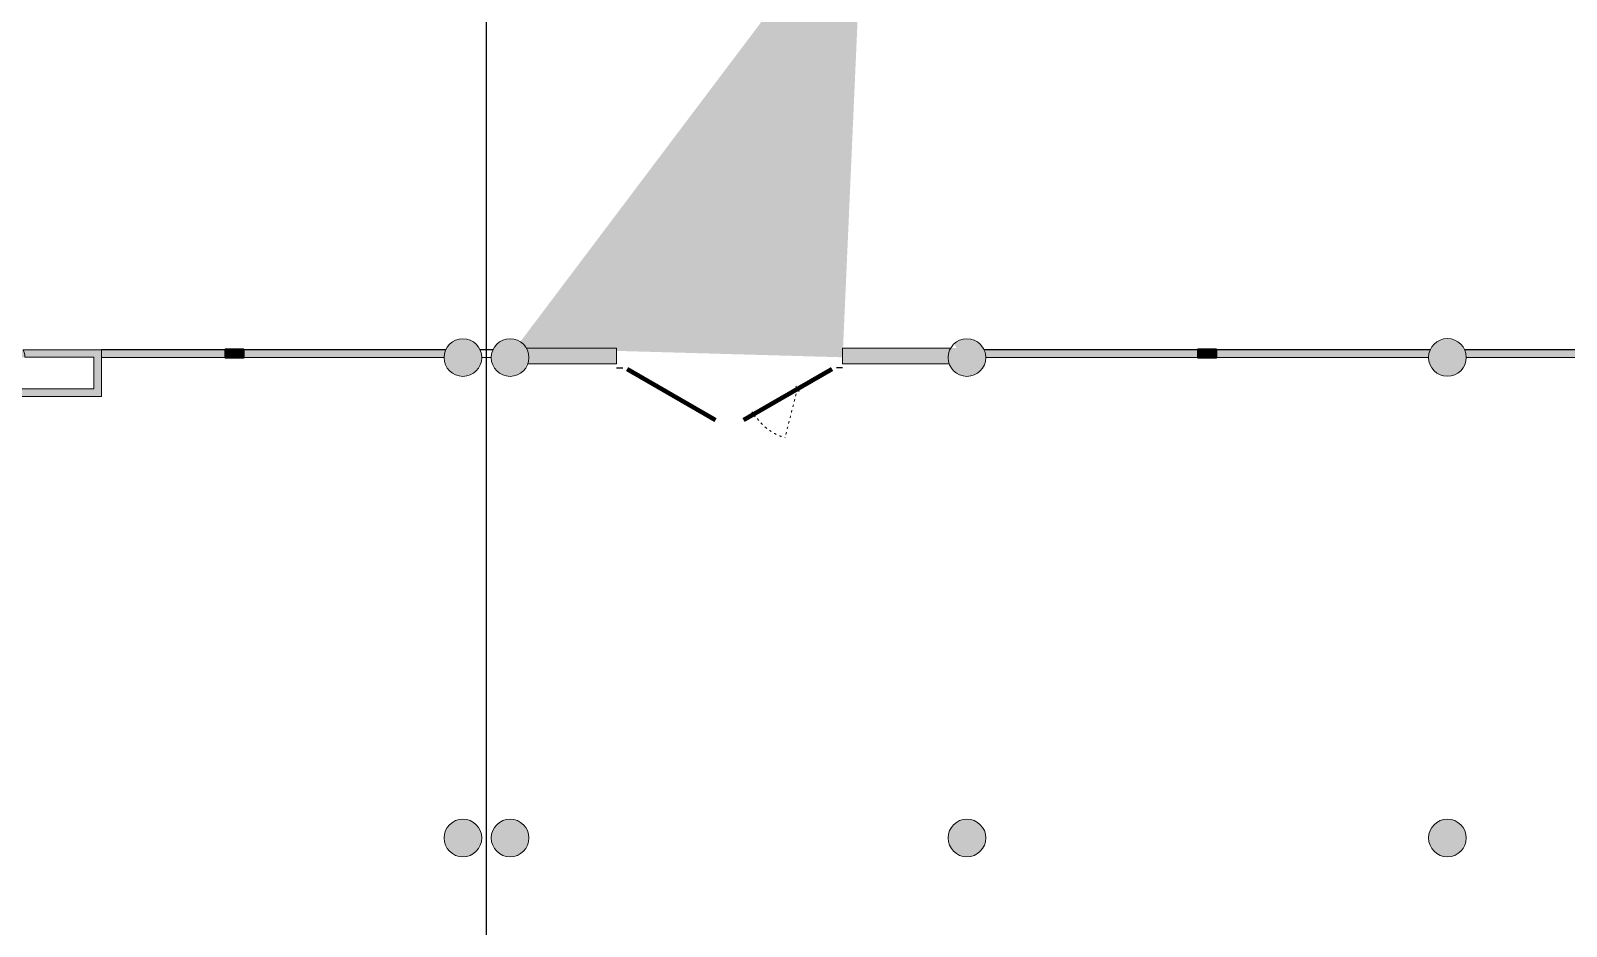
# Model space of a CAD drawing. Header units: millimetres. Extents: x 72919 to 485785, y -53256 to 338519.
# Drawn here: x 252829 to 277277, y 200251 to 214508 of the extents above; entities that cross this region are included whole.
import ezdxf

# ---------------------------------------------------------------- set-up
doc = ezdxf.new("R2010")
doc.units = ezdxf.units.MM
doc.linetypes.add('ACAD_ISO03W100', pattern=[30, 12, -18])
doc.layers.add('1', color=7, linetype='Continuous')
doc.layers.add('door', color=177, linetype='Continuous', lineweight=9)
doc.layers.add('wall', color=5, linetype='Continuous', lineweight=40)

# ---------------------------------------------------------------- blocks, each defined once
blk = doc.blocks.new('сердечник для 125')
at = {"lineweight": 40, "ltscale": 200, "true_color": 0x000000}
h = blk.add_hatch(color=18, dxfattribs=at)
h.dxf.hatch_style = 1
h.paths.add_polyline_path([(-779283, 728683), (-779583, 728683), (-779583, 728558), (-779283, 728558)])
at = {"color": 18, "lineweight": 40, "true_color": 0x000000}
blk.add_lwpolyline([(-779283, 728683), (-779583, 728683), (-779583, 728558), (-779283, 728558)], close=True, dxfattribs=at)
at = {"ltscale": 0.740741}
for points in [[(-779408, 728682), (-779408, 728683)], [(-779283, 728558), (-779283, 728558)]]:
    blk.add_lwpolyline(points, dxfattribs=at)

msp = doc.modelspace()

# ---------------------------------------------------------------- hatches: boundary and pattern name
at = {"ltscale": 500, "true_color": 0x000000}
h = msp.add_hatch(color=18, dxfattribs=at)
h.dxf.hatch_style = 1
edge = h.paths.add_edge_path()
edge.add_arc((259710.43379, 209304.99944), 300, 0, 360)
h = msp.add_hatch(color=18, dxfattribs=at)
h.dxf.hatch_style = 1
edge = h.paths.add_edge_path()
edge.add_arc((260460.43379, 209304.99944), 300, 0, 360)
h = msp.add_hatch(color=18, dxfattribs=at)
h.dxf.hatch_style = 1
edge = h.paths.add_edge_path()
edge.add_arc((267735.43379, 209304.99944), 300, 0, 360)
h = msp.add_hatch(color=18, dxfattribs=at)
h.dxf.hatch_style = 1
edge = h.paths.add_edge_path()
edge.add_arc((275385.42572, 209307.71464), 300, 0, 360)
h = msp.add_hatch(color=18, dxfattribs=at)
h.dxf.hatch_style = 1
edge = h.paths.add_edge_path()
edge.add_line((253835.43379, 208804.99944), (252495.43379, 208804.99944))
edge.add_line((252495.43379, 208804.99944), (252495.43379, 209011.06067))
edge.add_arc((252435.43379, 209304.99944), 300, 258.463040967, 281.536959033, ccw=False)
edge.add_line((252375.43379, 209011.06067), (252375.43379, 208684.99944))
edge.add_line((252375.43379, 208684.99944), (253955.43379, 208684.99944))
edge.add_line((253955.43379, 208684.99944), (253955.43379, 209429.87123))
edge.add_line((253955.43379, 209429.87123), (252708.77899, 209429.84765))
edge.add_arc((252435.43531, 209306.22228), 300, -0.233544822, 24.335851111, ccw=False)
edge.add_line((252735.43282, 209304.99944), (253835.43379, 209305.10535))
edge.add_line((253835.43379, 209305.10535), (253835.43379, 208804.99944))
h = msp.add_hatch(color=18, dxfattribs=at)
h.dxf.hatch_style = 1
h.paths.add_polyline_path([(252397.88331, 209431.91986), (255925.26129, 209431.82259), (255925.26129, 209430.42104), (256305.26129, 209430.42104), (256305.25958, 209430.49709), (259342.91574, 209430.41333), (259437.14922, 209429.97492), (259410.43379, 209304.99944), (259210.43563, 209305.0945), (256305.26129, 209304.99944), (255925.26129, 209304.99944), (255925.26129, 209305.10082), (253696.01823, 209304.99944), (252535.432, 209307.63141), (252527.70853, 209373.87109), (252503.45712, 209440.99731), (252469.05074, 209494.43447)])
h = msp.add_hatch(color=18, dxfattribs=at)
h.dxf.hatch_style = 1
edge = h.paths.add_edge_path()
edge.add_arc((260460.43379, 209304.99944), 300, 340.528779366, 390)
edge.add_line((260720.24141, 209454.99944), (261775.43379, 209454.99944))
edge.add_line((261775.43379, 209454.99944), (262155.43379, 209454.99944))
edge.add_line((262155.43379, 209454.99944), (262155.43379, 209204.99944))
edge.add_line((262155.43379, 209204.99944), (261775.43379, 209204.99944))
edge.add_line((261775.43379, 209204.99944), (260743.2765, 209204.99944))
h = msp.add_hatch(color=18, dxfattribs=at)
h.dxf.hatch_style = 1
edge = h.paths.add_edge_path()
edge.add_line((267475.62616, 209454.99944), (266135.43379, 209454.99944))
edge.add_line((266135.43379, 209454.99944), (265755.43379, 209454.99944))
edge.add_line((265755.43379, 209454.99944), (265755.43379, 209204.99944))
edge.add_line((265755.43379, 209204.99944), (266135.43379, 209204.99944))
edge.add_line((266135.43379, 209204.99944), (267452.59107, 209204.99944))
edge.add_arc((267735.43379, 209304.99944), 300, 150, 199.471220634, ccw=False)
h = msp.add_hatch(color=18, dxfattribs=at)
h.dxf.hatch_style = 1
h.paths.add_polyline_path([(268039.25023, 209431.00932), (268039.25025, 209305.993), (275254.14963, 209306.01928), (275254.14961, 209431.00322)])
h = msp.add_hatch(color=18, dxfattribs=at)
h.dxf.hatch_style = 1
h.paths.add_polyline_path([(282731.61734, 209431.00932), (282731.61732, 209305.993), (275516.71794, 209306.01928), (275516.71796, 209431.00322)])
h = msp.add_hatch(color=18, dxfattribs=at)
h.dxf.hatch_style = 1
edge = h.paths.add_edge_path()
edge.add_arc((259710.4353, 201656.96527), 300, 0, 360)
h = msp.add_hatch(color=18, dxfattribs=at)
h.dxf.hatch_style = 1
edge = h.paths.add_edge_path()
edge.add_arc((260460.4353, 201656.96527), 300, 0, 360)
h = msp.add_hatch(color=18, dxfattribs=at)
h.dxf.hatch_style = 1
edge = h.paths.add_edge_path()
edge.add_arc((267735.42519, 201657.95581), 300, 0, 360)
h = msp.add_hatch(color=18, dxfattribs=at)
h.dxf.hatch_style = 1
edge = h.paths.add_edge_path()
edge.add_arc((275385.4353, 201656.96527), 300, 0, 360)
at = {"layer": '1', "ltscale": 500, "true_color": 0x000000}
h = msp.add_hatch(color=18, dxfattribs=at)
h.dxf.hatch_style = 1
edge = h.paths.add_edge_path()
edge.add_line((260627.89682, 209454.26499), (261855.43379, 209455.7339))
edge.add_line((261855.43379, 209455.7339), (261855.43379, 209304.99944))
edge.add_line((261855.43379, 209304.99944), (260760.43524, 209306.02185))
edge.add_line((260760.43524, 209306.02185), (260757.29988, 209349.48226))
edge.add_line((260757.29988, 209349.48226), (260738.89023, 209417.85943))
edge.add_line((260738.89023, 209417.85943), (260715.69481, 209463.83759))
edge.add_line((260715.69481, 209463.83759), (260673.6224, 209517.29398))
edge.add_line((260673.6224, 209517.29398), (260623.22638, 209555.13332))
edge.add_line((266087.76218, 216806.26433), (266087.76218, 217054.99944))
edge.add_line((266087.76218, 217054.99944), (267439.78261, 217054.99944))
edge.add_line((267439.78261, 217054.99944), (267450.38404, 216862.46278))
edge.add_line((267450.38404, 216862.46278), (267472.09453, 216812.27488))
edge.add_line((267472.09453, 216812.27488), (267505.75128, 216762.99136))
edge.add_line((267505.75128, 216762.99136), (267572.63874, 216703.99498))
edge.add_line((267572.63874, 216703.99498), (267663.97054, 216664.61797))
edge.add_line((267663.97054, 216664.61797), (267735.43379, 216804.99944))
edge.add_line((267735.43379, 216804.99944), (266087.88888, 216805.20938))
edge.add_line((265755.43379, 209305.09753), (265755.43379, 209455.02225))
edge.add_line((265755.43379, 209455.02225), (267572.34798, 209454.97664))
edge.add_line((267572.34798, 209454.97664), (267529.91894, 209524.76981))
edge.add_line((267529.91894, 209524.76981), (267493.25615, 209483.27949))
edge.add_line((267493.25615, 209483.27949), (267469.45849, 209444.98946))
edge.add_line((267469.45849, 209444.98946), (267445.77013, 209384.2869))
edge.add_line((267445.77013, 209384.2869), (267435.4356, 209305.0946))
edge.add_line((267435.4356, 209305.0946), (265890.77172, 209305.0946))

# ---------------------------------------------------------------- linework, layer by layer
at = {"color": 18, "ltscale": 500, "true_color": 0x000000}
for p, q in [((259437.14922, 209429.97492), (253955.43379, 209429.87123)), ((260187.15565, 209429.98911), (259983.71671, 209429.98526)), ((275112.16033, 209429.99944), (268008.71028, 209429.99944)), ((282762.16033, 209429.99944), (275658.71028, 209429.99944))]:
    msp.add_line(p, q, dxfattribs=at)
at = {"linetype": 'Continuous'}
for p, q in [((262155.43379, 209139.99944), (262255.03912, 209140.00424)), ((265755.4338, 209139.99126), (265655.82846, 209139.99651))]:
    msp.add_line(p, q, dxfattribs=at)
at = {"color": 18, "ltscale": 500, "true_color": 0x000000}
msp.add_lwpolyline([(260085.43379, 187152.81026), (260085.43379, 260799.18669)], dxfattribs=at)
at = {"linetype": 'Continuous', "const_width": 71.14667, "flags": 128}
for points in [[(263732.29633, 208308.71026), (262323.84037, 209121.88695)], [(264177.83647, 208309.9741), (265587.01931, 209121.90926)]]:
    msp.add_lwpolyline(points, dxfattribs=at)
at = {"layer": 'door', "linetype": 'ACAD_ISO03W100', "lineweight": 9, "ltscale": 3}
msp.add_line((265038.42435, 208814.63583), (264838.40737, 208030.36219), dxfattribs=at)
at = {"layer": 'door', "lineweight": 9}
for p, q in [((265062.171, 208763.65715), (265009.93923, 208847.03486)), ((264360.6465, 208358.56841), (264308.41473, 208441.94612))]:
    msp.add_line(p, q, dxfattribs=at)
at = {"layer": 'door', "linetype": 'ACAD_ISO03W100', "lineweight": 9, "ltscale": 3}
msp.add_arc((265045.09382, 208803.31329), 800.10792, 209.5588795, 255.029409114, dxfattribs=at)
at = {"layer": 'wall', "color": 18, "lineweight": 18, "ltscale": 0.007407, "true_color": 0x000000}
for p, q in [((259410.4378, 209304.99944), (253955.43379, 209304.99944)), ((260160.4378, 209304.99944), (260010.43282, 209304.99944)), ((275085.4378, 209304.99944), (268035.43282, 209304.99944)), ((282735.4378, 209304.99944), (275685.43282, 209304.99944))]:
    msp.add_line(p, q, dxfattribs=at)
msp.add_lwpolyline([(252375.43379, 209011.06067), (252375.43379, 208684.99944), (253955.43379, 208684.99944), (253955.43379, 209429.87123), (252708.22112, 209429.84764, -0.1031523419), (252735.43379, 209309.99944), (253835.43379, 209310.10535), (253835.43379, 208804.99944), (252495.43379, 208804.99944), (252495.43379, 209011.06067, -0.1010205144)], format="xyb", close=True, dxfattribs=at)
for points in [[(260720.24141, 209454.99944), (261775.43379, 209454.99944), (261775.43379, 209454.99944), (262155.43379, 209454.99944), (262155.43379, 209204.99944), (261775.43379, 209204.99944), (261775.43379, 209204.99944), (260743.2765, 209204.99944)], [(267452.59107, 209204.99944), (266135.43379, 209204.99944), (266135.43379, 209204.99944), (265755.43379, 209204.99944), (265755.43379, 209454.99944), (266135.43379, 209454.99944), (266135.43379, 209454.99944), (267475.62616, 209454.99944)]]:
    msp.add_lwpolyline(points, dxfattribs=at)
for centre in [(259710.43379, 209304.99944), (260460.43379, 209304.99944), (267735.43379, 209304.99944), (275385.43531, 209306.22228), (259710.43531, 201656.46292), (260460.43531, 201656.46292), (267735.43531, 201656.46292), (275385.43531, 201656.46292)]:
    msp.add_circle(centre, 300, dxfattribs=at)

# ---------------------------------------------------------------- block references
for p in [(1035506.08365, -519252.25513), (1050993.75526, -519252.67672)]:
    msp.add_blockref('сердечник для 125', p, dxfattribs=at)

doc.saveas('drawing.dxf')
